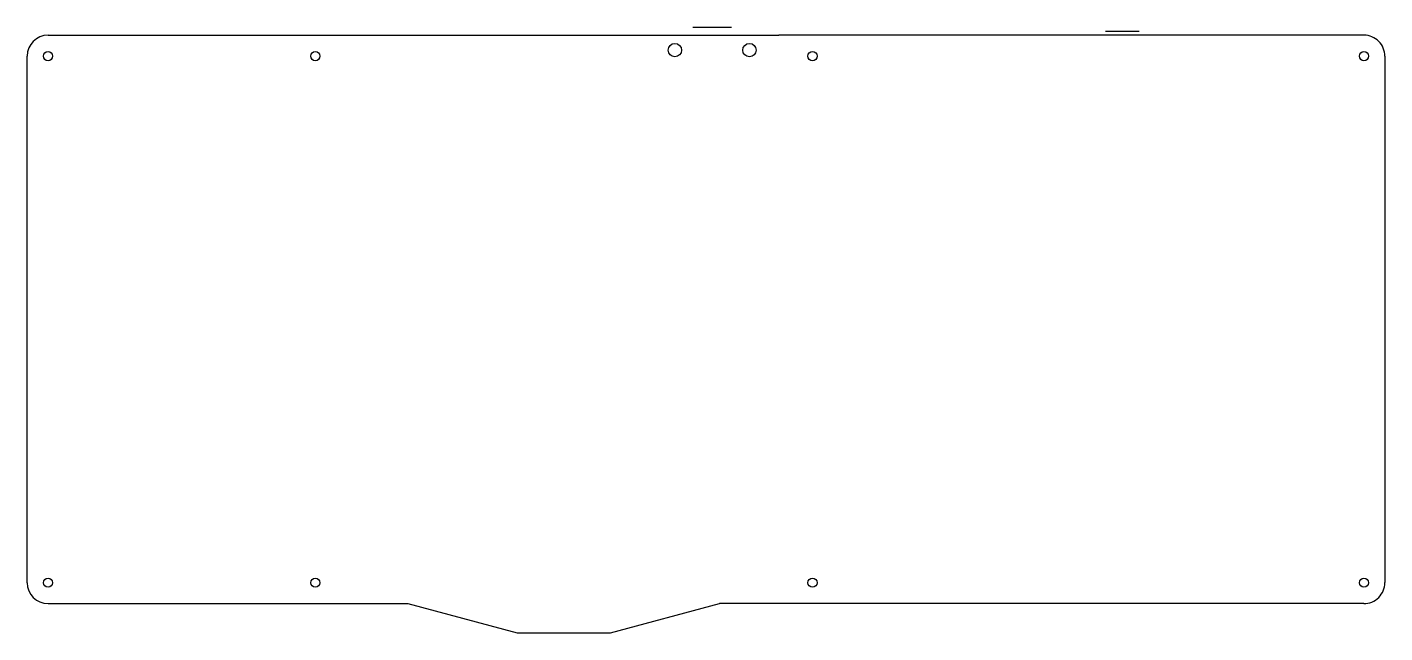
# Model space of a CAD drawing. Header units: millimetres. Extents: x 10 to 335, y -153 to -8.
import ezdxf

# ---------------------------------------------------------------- set-up
doc = ezdxf.new("R2010")
doc.units = ezdxf.units.MM
doc.layers.get('0').update_dxf_attribs({"linetype": 'CONTINUOUS'})

msp = doc.modelspace()

# ---------------------------------------------------------------- linework, layer by layer
for p, q in [((169.38, -8.07), (178.58, -8.07)), ((268.16, -9), (276.16, -9)), ((15, -10), (189.91, -10)), ((330, -10), (189.91, -10)), ((10, -141), (10, -15)), ((335, -15), (335, -140.99)), ((15, -146), (101.16, -146)), ((101.16, -146), (127.29, -153)), ((149.6, -153), (175.72, -146)), ((189.91, -146), (175.72, -146)), ((329.96, -146), (189.91, -146)), ((127.29, -153), (149.6, -153))]:
    msp.add_line(p, q)
for centre, radius in [((165.05, -13.57), 1.6), ((182.91, -13.57), 1.6), ((15, -15), 1.1), ((79, -15), 1.1), ((198, -15), 1.1), ((330, -15), 1.1), ((15, -141), 1.1), ((79, -141), 1.1), ((198, -141), 1.1), ((330, -141), 1.1)]:
    msp.add_circle(centre, radius)
for centre, start, end in [((15, -15), 90, 180), ((330, -15), -0.0155, 90), ((15, -141), 180, 270), ((330, -141), -90.4423, 0.079)]:
    msp.add_arc(centre, 5, start, end)

doc.saveas('drawing.dxf')
